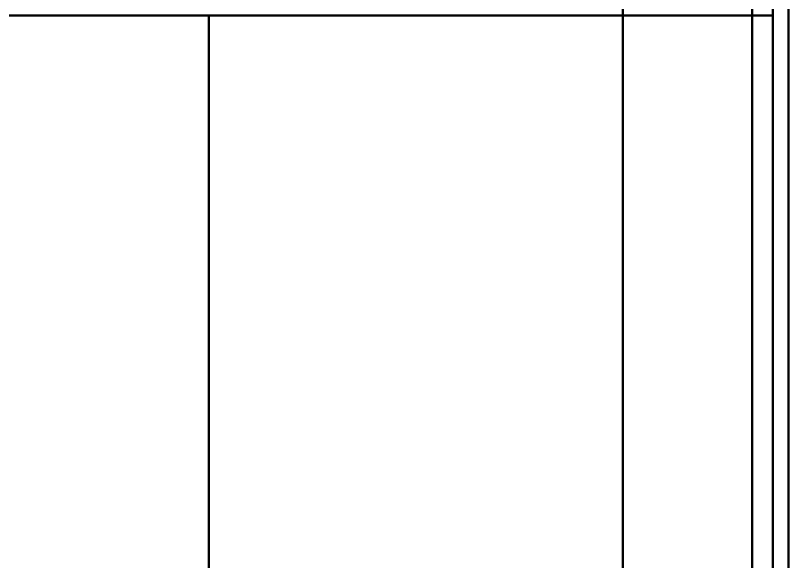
# Model space of a CAD drawing. Header units: millimetres. Extents: x -669 to 1360, y -1670 to 355.
# Drawn here: x 416 to 1350, y -1010 to -350 of the extents above; entities that cross this region are included whole.
import ezdxf

# ---------------------------------------------------------------- set-up
doc = ezdxf.new("R2010")
doc.units = ezdxf.units.MM
doc.layers.add('I-FURN', color=7, linetype='Continuous', lineweight=40)

msp = doc.modelspace()

# ---------------------------------------------------------------- meshes
at = {"layer": 'I-FURN', "color": 251, "true_color": 0x525051}
mesh = msp.add_polyface(dxfattribs=at)
corners = [(1331, -1650, 495.35), (1331, -1650, 981), (1331, 350, 981), (1331, 350, 495.35)]
mesh.append_faces([[corners[k] for k in face] for face in [(2, 3, 0, 1)]], dxfattribs={"color": 251})
mesh = msp.add_polyface(dxfattribs=at)
corners = [(1350, -1650, 981), (1350, 350, 981), (1331, 350, 981), (1331, -1650, 981)]
mesh.append_faces([[corners[k] for k in face] for face in [(0, 1, 2, 3)]], dxfattribs={"color": 251})
mesh = msp.add_polyface(dxfattribs=at)
corners = [(1350, 350, 495.35), (1350, -1650, 495.35), (1331, -1650, 495.35), (1331, 350, 495.35)]
mesh.append_faces([[corners[k] for k in face] for face in [(0, 1, 2, 3)]], dxfattribs={"color": 251})
mesh = msp.add_polyface(dxfattribs=at)
corners = [(1350, -1650, 495.35), (1350, 350, 495.35), (1350, 350, 981), (1350, -1650, 981)]
mesh.append_faces([[corners[k] for k in face] for face in [(2, 3, 0, 1)]], dxfattribs={"color": 251})
at = {"layer": 'I-FURN', "color": 253, "true_color": 0xc9b59b}
mesh = msp.add_polyface(dxfattribs=at)
corners = [(1331, -350, 725), (1331, 331, 725), (-650, 331, 725), (-650, -350, 725), (115, 260.28, 725), (385, 260.28, 725), (385, 140.48, 725), (115, 140.48, 725)]
mesh.append_faces([[corners[k] for k in face] for face in [(7, 3, 6)]], dxfattribs={"vtx0": -1, "vtx1": -1, "color": 253})
mesh.append_faces([[corners[k] for k in face] for face in [(5, 1, 2, 4), (1, 5, 6)]], dxfattribs={"vtx0": -1, "vtx2": -1, "color": 253})
mesh.append_faces([[corners[k] for k in face] for face in [(6, 3, 0, 1)]], dxfattribs={"vtx0": -1, "vtx3": -1, "color": 253})
mesh.append_faces([[corners[k] for k in face] for face in [(2, 3, 7, 4)]], dxfattribs={"vtx1": -1, "vtx3": -1, "color": 253})
mesh = msp.add_polyface(dxfattribs=at)
corners = [(1331, -350, 700), (-650, -350, 700), (-650, 331, 700), (1331, 331, 700), (115, 260.28, 700), (115, 140.48, 700), (385, 140.48, 700), (385, 260.28, 700)]
mesh.append_faces([[corners[k] for k in face] for face in [(7, 3, 6)]], dxfattribs={"vtx0": -1, "vtx1": -1, "color": 253})
mesh.append_faces([[corners[k] for k in face] for face in [(2, 4, 5, 1), (1, 5, 6)]], dxfattribs={"vtx0": -1, "vtx2": -1, "color": 253})
mesh.append_faces([[corners[k] for k in face] for face in [(0, 1, 6, 3)]], dxfattribs={"vtx1": -1, "vtx2": -1, "color": 253})
mesh.append_faces([[corners[k] for k in face] for face in [(2, 3, 7, 4)]], dxfattribs={"vtx1": -1, "vtx3": -1, "color": 253})
mesh = msp.add_polyface(dxfattribs=at)
corners = [(1306, -1650, 29.6), (1306, -1650, 700), (1306, 331, 700), (1306, 331, 29.6)]
mesh.append_faces([[corners[k] for k in face] for face in [(2, 3, 0, 1)]], dxfattribs={"color": 253})
mesh = msp.add_polyface(dxfattribs=at)
corners = [(1331, -1650, 700), (1331, 331, 700), (1306, 331, 700), (1306, -1650, 700)]
mesh.append_faces([[corners[k] for k in face] for face in [(0, 1, 2, 3)]], dxfattribs={"color": 253})
mesh = msp.add_polyface(dxfattribs=at)
corners = [(1331, 331, 29.6), (1331, -1650, 29.6), (1306, -1650, 29.6), (1306, 331, 29.6)]
mesh.append_faces([[corners[k] for k in face] for face in [(0, 1, 2, 3)]], dxfattribs={"color": 253})
mesh = msp.add_polyface(dxfattribs=at)
corners = [(1331, -1650, 29.6), (1331, 331, 29.6), (1331, 331, 700), (1331, -1650, 700)]
mesh.append_faces([[corners[k] for k in face] for face in [(2, 3, 0, 1)]], dxfattribs={"color": 253})
at = {"layer": 'I-FURN', "color": 251, "true_color": 0x525051}
mesh = msp.add_polyface(dxfattribs=at)
corners = [(1150, -1650, 1000), (1350, -1650, 1000), (1350, 150, 1000), (1150, 150, 1000)]
mesh.append_faces([[corners[k] for k in face] for face in [(3, 0, 1, 2)]], dxfattribs={"color": 251})
mesh = msp.add_polyface(dxfattribs=at)
corners = [(1150, -1650, 981), (1150, 150, 981), (1350, 150, 981), (1350, -1650, 981)]
mesh.append_faces([[corners[k] for k in face] for face in [(2, 3, 0, 1)]], dxfattribs={"color": 251})
mesh = msp.add_polyface(dxfattribs=at)
corners = [(1150, -1650, 1000), (1150, 150, 1000), (1150, 150, 981), (1150, -1650, 981)]
mesh.append_faces([[corners[k] for k in face] for face in [(0, 1, 2, 3)]], dxfattribs={"color": 251})
mesh = msp.add_polyface(dxfattribs=at)
corners = [(1350, 150, 1000), (1350, -1650, 1000), (1350, -1650, 981), (1350, 150, 981)]
mesh.append_faces([[corners[k] for k in face] for face in [(0, 1, 2, 3)]], dxfattribs={"color": 251})
at = {"layer": 'I-FURN', "color": 253, "true_color": 0xc9b59b}
mesh = msp.add_polyface(dxfattribs=at)
corners = [(1331, -350, 725), (-650, -350, 725), (-650, -350, 700), (1331, -350, 700)]
mesh.append_faces([[corners[k] for k in face] for face in [(0, 1, 2, 3)]], dxfattribs={"color": 253})
mesh = msp.add_polyface(dxfattribs=at)
corners = [(650, -1650, 725), (1331, -1650, 725), (1331, -350, 725), (650, -350, 725)]
mesh.append_faces([[corners[k] for k in face] for face in [(3, 0, 1, 2)]], dxfattribs={"color": 253})
mesh = msp.add_polyface(dxfattribs=at)
corners = [(650, -1650, 700), (650, -350, 700), (1331, -350, 700), (1331, -1650, 700)]
mesh.append_faces([[corners[k] for k in face] for face in [(2, 3, 0, 1)]], dxfattribs={"color": 253})
mesh = msp.add_polyface(dxfattribs=at)
corners = [(650, -1650, 725), (650, -350, 725), (650, -350, 700), (650, -1650, 700)]
mesh.append_faces([[corners[k] for k in face] for face in [(0, 1, 2, 3)]], dxfattribs={"color": 253})
mesh = msp.add_polyface(dxfattribs=at)
corners = [(650, -350, 725), (1331, -350, 725), (1331, -350, 700), (650, -350, 700)]
mesh.append_faces([[corners[k] for k in face] for face in [(0, 1, 2, 3)]], dxfattribs={"color": 253})
mesh = msp.add_polyface(dxfattribs=at)
corners = [(1331, -350, 725), (1331, -1650, 725), (1331, -1650, 700), (1331, -350, 700)]
mesh.append_faces([[corners[k] for k in face] for face in [(0, 1, 2, 3)]], dxfattribs={"color": 253})

doc.saveas('drawing.dxf')
